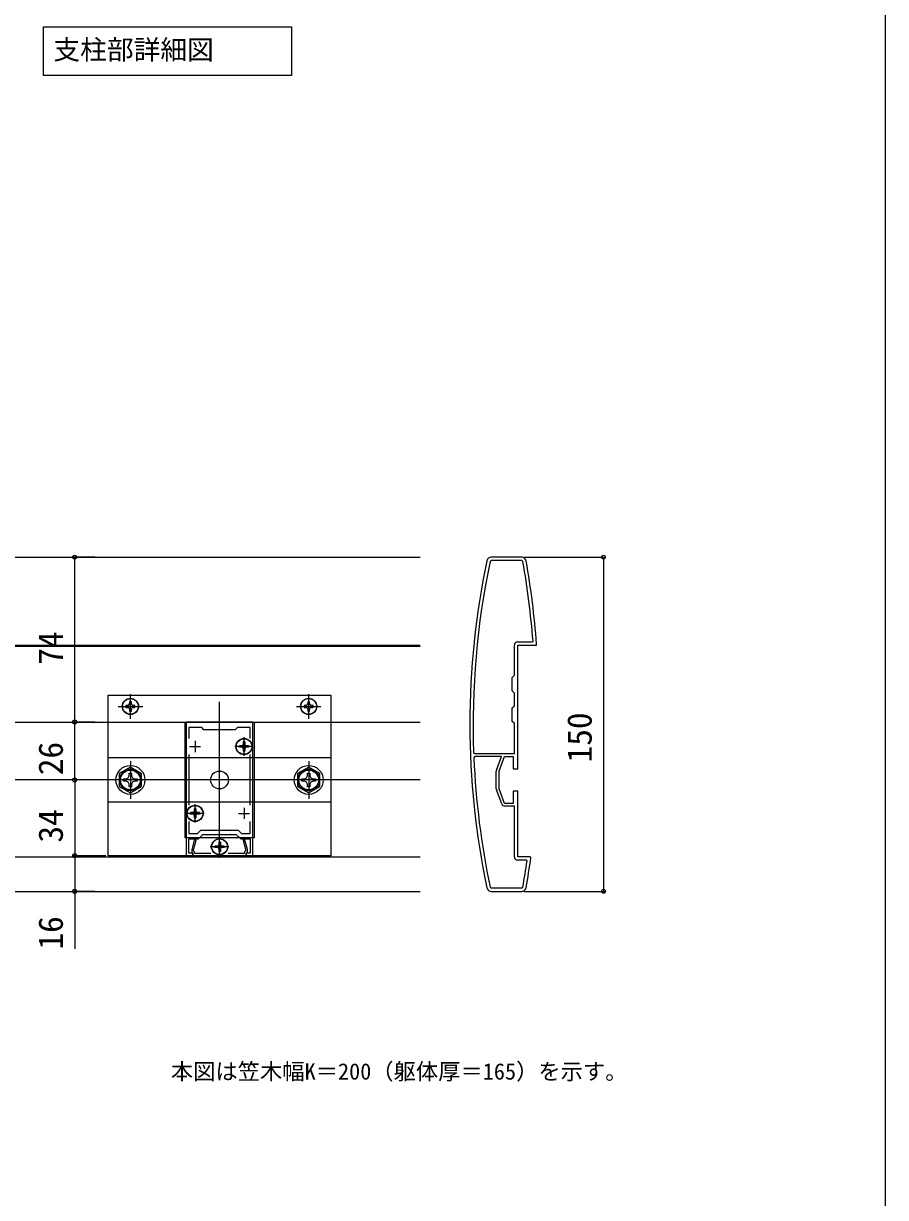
# Model space of a CAD drawing. Units: millimetres, scale not verified. Extents: x -875 to 875, y -1300 to 1294.
# Drawn here: x 488 to 875, y -570 to -43 of the extents above; entities that cross this region are included whole.
import ezdxf
from ezdxf.enums import TextEntityAlignment as Align

# ---------------------------------------------------------------- set-up
doc = ezdxf.new("R2010")
doc.units = ezdxf.units.MM
doc.header["$LTSCALE"] = 8
for name, color, linetype in [('0-1_USER1', 3, 'Continuous'), ('0-2_YKK_11', 7, 'Continuous'), ('0-3_YKK_12', 2, 'Continuous'), ('0-4_YKK_13', 4, 'Continuous'), ('0-5_YKK_D', 6, 'Continuous'), ('0-6_YKK_ZWAK', 7, 'Continuous'), ('0-7_YSS_K', 3, 'Continuous')]:
    doc.layers.add(name, color=color, linetype=linetype)
doc.styles.add('ＭＳ ゴシック', font='')
doc.styles.get('ＭＳ ゴシック').set_extended_font_data('MS Gothic')

msp = doc.modelspace()

# ---------------------------------------------------------------- linework, layer by layer
at = {"layer": '0-1_USER1'}
msp.add_lwpolyline([(497.139, -58.888), (497.139, -44.888), (608.447, -44.888), (608.447, -66.77), (497.139, -66.77)], close=True, dxfattribs=at)
at = {"layer": '0-2_YKK_11'}
for p, q in [((711.775, -283), (698.072, -283)), ((562.654, -368), (567.654, -368)), ((565.154, -365.5), (565.154, -370.5)), ((584.654, -368), (589.654, -368)), ((587.154, -365.5), (587.154, -370.5)), ((562.354, -371.633), (562.354, -394.367)), ((589.954, -394.367), (589.954, -371.633)), ((690.182, -370.718), (690.682, -371.2)), ((700.354, -386.946), (700.354, -379.054)), ((702.755, -393.72), (700.446, -387.466)), ((562.654, -398), (567.654, -398)), ((565.154, -395.5), (565.154, -400.5)), ((584.654, -398), (589.654, -398)), ((587.154, -395.5), (587.154, -400.5)), ((576.154, -410.5), (576.154, -415.5)), ((573.654, -413), (578.654, -413)), ((698.072, -433), (711.775, -433))]:
    msp.add_line(p, q, dxfattribs=at)
for points in [[(712.268, -284.914), (711.775, -284.5), (698.072, -284.5), (697.583, -284.897)], [(709.954, -321), (716.543, -321), (716.842, -320.675)], [(690.682, -371.2), (708.454, -371.2), (708.454, -357.701), (707.454, -356.701), (707.454, -350.701), (708.454, -349.701), (708.454, -344), (707.454, -343), (707.454, -337), (708.454, -336), (708.454, -322.5)], [(709.954, -378), (709.954, -322.5), (718.454, -322.5), (718.454, -322.012), (718.453, -321.988)], [(589.954, -364.367), (589.954, -359.5), (584.154, -359.5), (583.154, -360.5), (569.154, -360.5), (568.154, -359.5), (562.354, -359.5), (562.354, -364.367)], [(700.446, -378.534), (702.674, -372.5), (690.772, -372.5), (690.272, -373.021)], [(715.861, -417.841), (715.564, -417.5), (709.954, -417.5), (709.954, -388), (707.954, -388), (707.954, -393.5), (703.954, -393.5), (701.554, -387), (701.554, -379), (703.954, -372.5), (707.954, -372.5), (707.954, -378), (709.954, -378)], [(708.454, -417.5), (708.454, -394.7), (704.163, -394.7)], [(562.354, -401.633), (562.354, -407), (566.325, -407), (567.825, -405.5), (584.482, -405.5), (585.982, -407), (589.954, -407), (589.954, -401.633)], [(572.296, -416), (564.954, -416), (564.954, -415.3), (564.654, -415), (564.454, -414.8), (564.454, -414.305), (565.607, -410), (564.779, -410), (563.654, -414.2), (563.654, -415.6), (563.854, -415.8), (564.154, -416.1), (564.154, -417), (588.154, -417), (588.154, -416.1), (588.454, -415.8), (588.654, -415.6), (588.654, -414.2), (587.528, -410), (586.7, -410), (587.854, -414.305), (587.854, -414.8), (587.654, -415), (587.354, -415.3), (587.354, -416), (580.011, -416)], [(714.134, -419.343), (713.837, -419), (709.954, -419)], [(697.583, -431.103), (698.072, -431.5), (711.775, -431.5), (712.268, -431.086)]]:
    msp.add_lwpolyline(points, dxfattribs=at)
msp.add_lwpolyline([(561.154, -357), (561.154, -417), (564.154, -417), (564.154, -415.8), (562.354, -415.8), (562.354, -409.5), (566.654, -409.5), (568.654, -407.5), (583.654, -407.5), (585.654, -409.5), (589.954, -409.5), (589.954, -415.8), (588.154, -415.8), (588.154, -417), (591.154, -417), (591.154, -357)], close=True, dxfattribs=at)
for centre, radius, start, end in [((698.072, -285), 2, 89.99998, 168.08445), ((711.775, -285), 2, 9.88194, 90), ((1044.016, -358), 355.563, 168.08445, 191.91555), ((1044.015, -358), 354.062, 168.08443, 182.05853), ((319.682, -353.304), 398.499, 4.69658, 9.88196), ((319.679, -353.304), 400.002, 4.49029, 9.88194), ((709.954, -322.5), 1.5, 90.00001, 179.99999), ((1044.015, -358), 354.062, 182.43151, 191.91557), ((701.854, -379.054), 1.5, 159.73435, 180.00004), ((701.854, -386.946), 1.5, 179.99996, 200.26565), ((704.163, -393.2), 1.5, 200.26569, 269.99998), ((709.954, -417.5), 1.5, 180.00001, 269.99999), ((319.679, -362.696), 398.501, 350.11805, 351.8277), ((319.68, -362.696), 400, 350.11806, 352.07574), ((698.072, -431), 2, 191.91555, 270.00002), ((711.775, -431), 2, 270, 350.11806)]:
    msp.add_arc(centre, radius, start, end, dxfattribs=at)
at = {"layer": '0-3_YKK_12'}
for p, q in [((228.654, -283), (666.154, -283)), ((268.154, -322.5), (666.154, -322.5)), ((268.154, -323), (666.154, -323)), ((576.154, -418), (576.154, -348)), ((302.154, -357), (666.154, -357)), ((363.154, -417.5), (666.154, -417.5))]:
    msp.add_line(p, q, dxfattribs=at)
msp.add_lwpolyline([(228.654, -283), (378.654, -433), (666.154, -433)], dxfattribs=at)
at = {"layer": '0-4_YKK_13'}
for p, q in [((536.154, -355.5), (536.154, -344.5)), ((616.154, -355.5), (616.154, -344.5)), ((530.654, -350), (541.654, -350)), ((537.384, -350.41), (538.204, -350.41)), ((610.654, -350), (621.654, -350)), ((617.384, -350.41), (618.204, -350.41)), ((591.304, -368), (583.004, -368)), ((585.104, -367.65), (585.104, -368.35)), ((586.304, -367.65), (585.104, -367.65)), ((586.304, -368.35), (585.104, -368.35)), ((587.504, -365.95), (586.804, -365.95)), ((586.804, -365.95), (586.804, -367.15)), ((586.804, -368.85), (586.804, -370.05)), ((587.154, -372.15), (587.154, -363.85)), ((587.504, -365.95), (587.504, -367.15)), ((587.504, -368.85), (587.504, -370.05)), ((589.204, -367.65), (588.004, -367.65)), ((589.204, -368.35), (588.004, -368.35)), ((589.204, -367.65), (589.204, -368.35)), ((526.153, -392.998), (526.154, -373.001)), ((626.154, -373.002), (526.154, -373.001)), ((587.504, -370.05), (586.804, -370.05)), ((626.154, -373.002), (626.153, -392.999)), ((536.154, -374.5), (536.154, -391.5)), ((616.154, -374.5), (616.154, -391.5)), ((544.654, -383), (527.654, -383)), ((535.63, -381.146), (535.652, -379.9)), ((624.654, -383), (607.654, -383)), ((615.63, -381.146), (615.652, -379.9)), ((626.153, -392.999), (526.153, -392.998)), ((565.154, -402.15), (565.154, -393.85)), ((569.304, -398), (561.004, -398)), ((563.104, -397.65), (563.104, -398.35)), ((564.304, -397.65), (563.104, -397.65)), ((564.304, -398.35), (563.104, -398.35)), ((565.504, -395.95), (564.804, -395.95)), ((564.804, -395.95), (564.804, -397.15)), ((564.804, -398.85), (564.804, -400.05)), ((565.504, -400.05), (564.804, -400.05)), ((565.504, -395.95), (565.504, -397.15)), ((565.504, -398.85), (565.504, -400.05)), ((567.204, -397.65), (566.004, -397.65)), ((567.204, -398.35), (566.004, -398.35)), ((567.204, -397.65), (567.204, -398.35)), ((576.504, -410.95), (575.804, -410.95)), ((575.804, -410.95), (575.804, -412.15)), ((576.154, -417.15), (576.154, -408.85)), ((576.504, -410.95), (576.504, -412.15)), ((580.304, -413), (572.004, -413)), ((574.104, -412.65), (574.104, -413.35)), ((575.304, -412.65), (574.104, -412.65)), ((575.304, -413.35), (574.104, -413.35)), ((575.804, -413.85), (575.804, -415.05)), ((576.504, -415.05), (575.804, -415.05)), ((576.504, -413.85), (576.504, -415.05)), ((578.204, -412.65), (577.004, -412.65)), ((578.204, -413.35), (577.004, -413.35)), ((578.204, -412.65), (578.204, -413.35))]:
    msp.add_line(p, q, dxfattribs=at)
for points in [[(526.154, -345), (626.154, -345), (626.154, -417), (526.154, -417)], [(560.654, -357), (591.654, -357), (591.654, -409), (560.654, -409)], [(541.154, -380.113), (536.154, -377.226), (531.154, -380.113), (531.154, -385.887), (536.154, -388.774), (541.154, -385.887)], [(621.154, -380.113), (616.154, -377.226), (611.154, -380.113), (611.154, -385.887), (616.154, -388.774), (621.154, -385.887)]]:
    msp.add_lwpolyline(points, close=True, dxfattribs=at)
for points in [[(534.924, -349.59), (534.104, -349.59), (534.104, -350.41), (534.924, -350.41)], [(536.564, -348.77), (536.564, -347.95), (535.744, -347.95), (535.744, -348.77)], [(535.744, -351.23), (535.744, -352.05), (536.564, -352.05), (536.564, -351.23)], [(538.204, -350.41), (538.204, -349.59), (537.384, -349.59)], [(614.924, -349.59), (614.104, -349.59), (614.104, -350.41), (614.924, -350.41)], [(616.564, -348.77), (616.564, -347.95), (615.744, -347.95), (615.744, -348.77)], [(615.744, -351.23), (615.744, -352.05), (616.564, -352.05), (616.564, -351.23)], [(618.204, -350.41), (618.204, -349.59), (617.384, -349.59)], [(534.3, -383.523), (533.054, -383.501), (533.054, -382.499), (534.3, -382.477)], [(534.3, -382.477), (535.169, -382.015), (535.63, -381.146)], [(535.63, -384.854), (535.169, -383.985), (534.3, -383.523)], [(535.652, -379.9), (536.655, -379.9), (536.677, -381.146)], [(536.677, -381.146), (537.139, -382.015), (538.007, -382.477)], [(538.007, -383.523), (537.139, -383.985), (536.677, -384.854)], [(538.007, -382.477), (539.254, -382.499), (539.254, -383.501), (538.007, -383.523)], [(614.3, -383.523), (613.054, -383.501), (613.054, -382.499), (614.3, -382.477)], [(614.3, -382.477), (615.169, -382.015), (615.63, -381.146)], [(615.63, -384.854), (615.169, -383.985), (614.3, -383.523)], [(615.652, -379.9), (616.655, -379.9), (616.677, -381.146)], [(616.677, -381.146), (617.139, -382.015), (618.007, -382.477)], [(618.007, -383.523), (617.139, -383.985), (616.677, -384.854)], [(618.007, -382.477), (619.254, -382.499), (619.254, -383.501), (618.007, -383.523)], [(536.677, -384.854), (536.655, -386.1), (535.652, -386.1), (535.63, -384.854)], [(616.677, -384.854), (616.655, -386.1), (615.652, -386.1), (615.63, -384.854)]]:
    msp.add_lwpolyline(points, dxfattribs=at)
for centre, radius in [((536.154, -350), 3.65), ((536.154, -350), 3.5), ((616.154, -350), 3.65), ((616.154, -350), 3.5), ((587.154, -368), 3.65), ((587.154, -368), 3.5), ((536.154, -383), 6.5), ((536.154, -383), 4.907), ((536.154, -383), 4.432), ((576.154, -383), 4), ((616.154, -383), 6.5), ((616.154, -383), 4.907), ((616.154, -383), 4.432), ((565.154, -398), 3.65), ((565.154, -398), 3.5), ((576.154, -413), 3.65), ((576.154, -413), 3.5)]:
    msp.add_circle(centre, radius, dxfattribs=at)
for centre, radius, start, end in [((534.924, -348.77), 0.82, 270, 0), ((534.924, -351.23), 0.82, 0, 90), ((537.384, -348.77), 0.82, 180, 270), ((537.384, -351.23), 0.82, 90, 180), ((614.924, -348.77), 0.82, 270, 0), ((614.924, -351.23), 0.82, 0, 90), ((617.384, -348.77), 0.82, 180, 270), ((617.384, -351.23), 0.82, 90, 180), ((586.304, -367.15), 0.5, 270, 0), ((586.304, -368.85), 0.5, 0, 90), ((588.004, -367.15), 0.5, 180, 270), ((588.004, -368.85), 0.5, 90, 180), ((564.304, -397.15), 0.5, 270, 0), ((564.304, -398.85), 0.5, 0, 90), ((566.004, -397.15), 0.5, 180, 270), ((566.004, -398.85), 0.5, 90, 180), ((575.304, -412.15), 0.5, 270, 0), ((575.304, -413.85), 0.5, 0, 90), ((577.004, -412.15), 0.5, 180, 270), ((577.004, -413.85), 0.5, 90, 180)]:
    msp.add_arc(centre, radius, start, end, dxfattribs=at)
at = {"layer": '0-5_YKK_D'}
for p, q in [((520.154, -283), (510.154, -283)), ((511.154, -357), (511.154, -283)), ((712.775, -283), (749.454, -283)), ((748.454, -283), (748.454, -433)), ((520.154, -357), (510.154, -357)), ((520.154, -357), (510.154, -357)), ((511.154, -383), (511.154, -357)), ((520.154, -383), (510.154, -383)), ((520.154, -383), (510.154, -383)), ((511.154, -383), (511.154, -417)), ((525.154, -417), (510.154, -417)), ((525.154, -417), (510.154, -417)), ((520.154, -433), (510.154, -433)), ((712.775, -433), (749.454, -433))]:
    msp.add_line(p, q, dxfattribs=at)
msp.add_lwpolyline([(511.154, -417), (511.154, -433), (511.154, -458.824)], dxfattribs=at)
for centre in [(511.154, -283), (748.454, -283), (511.154, -357), (511.154, -357), (511.154, -383), (511.154, -383), (511.154, -417), (511.154, -417), (511.154, -433), (748.454, -433)]:
    msp.add_circle(centre, 0.875, dxfattribs=at)
at = {"layer": '0-6_YKK_ZWAK'}
msp.add_lwpolyline([(-875, -1300), (875, -1300), (875, 1250)], dxfattribs=at)
at = {"layer": '0-7_YSS_K'}
msp.add_lwpolyline([(666.154, -383), (326.154, -383), (326.154, -1043), (-13.846, -1043)], dxfattribs=at)

# ---------------------------------------------------------------- texts
at = {"layer": '0-1_USER1', "style": 'ＭＳ ゴシック'}
for s, height, p in [('支柱部詳細図', 8.798, (501.582, -62.234)), ('本図は笠木幅K＝200（躯体厚＝165）を示す。', 7.331, (554.311, -519.702))]:
    msp.add_text(s, height=height, dxfattribs=at).set_placement(p, align=Align.BOTTOM_LEFT)
at = {"layer": '0-5_YKK_D', "style": 'ＭＳ ゴシック'}
for s, p in [('74', (509.154, -331.293)), ('150', (746.454, -375.131)), ('26', (509.154, -380.866)), ('34', (509.154, -411.122)), ('16', (509.154, -459.125))]:
    msp.add_text(s, height=11, rotation=90, dxfattribs=at).set_placement(p, align=Align.BOTTOM_LEFT)

doc.saveas('drawing.dxf')
